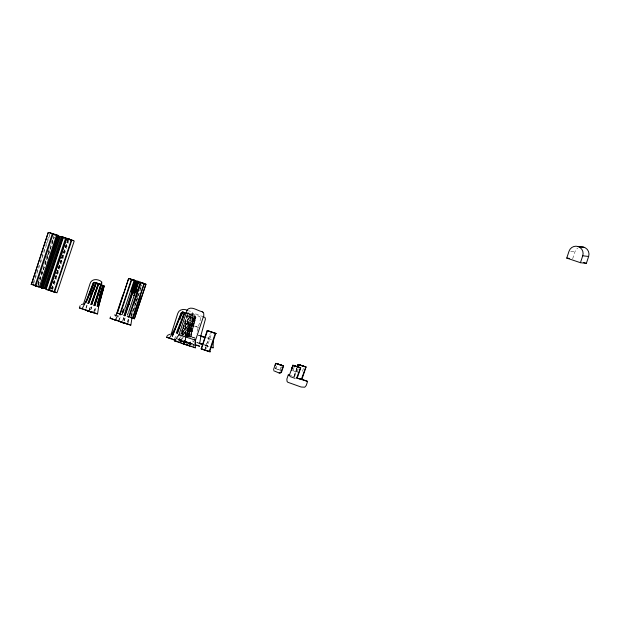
<?xml version="1.0" encoding="UTF-8"?>
<svg xmlns="http://www.w3.org/2000/svg" width="620" height="620" viewBox="0 0 620 620"><rect width="100%" height="100%" fill="white"/><g stroke="black" fill="none" stroke-linecap="round" stroke-linejoin="round"><path stroke-width="0.46" stroke-dasharray="3.1 2.33" d="M183.597 334.947L189.983 315.131L189.604 314.177L182.691 334.8M184.962 335.885L191.239 315.076L191.75 315.503L191.619 316.665L185.93 335.381M190.053 344.79L190.495 339.923M191.487 333.746L195.905 317.316L194.796 315.967L190.1 314.262M200.857 317.897L196.494 333.637M195.835 317.889L195.881 317.324M189.208 337.203L194.548 317.572L193.928 315.913L194.044 317.417L188.86 336.288M137.392 298.228L137.136 296.716M190.79 336.815L195.719 317.874L195.269 316.301L195.905 317.3M190.929 336.823L192.239 330.514M189.968 337.203L195.13 317.548L194.788 316.014L195.447 317.673L190.286 337.334M189.162 314.859L189.278 314.309L181.931 336.373M181.776 333.893L187.992 314.014L187.472 314.061L180.955 333.622M189.1 315.053L189.278 314.309M187.705 336.365L193.386 316.316L192.913 315.324L187.139 313.488M133.928 309.907L137.129 299.127M33.294 282.666L39.045 265.399M40.254 261.764L44.485 249.038M45.694 245.404L49.321 234.499M33.565 283.743L49.895 234.662M37.874 283.495L39.083 279.86M39.386 278.946L39.99 277.132M41.199 273.498L42.106 270.769M44.826 262.586L45.431 260.772M46.639 257.137L49.057 249.868M51.778 241.684L52.382 239.87M37.851 284.286L54.173 235.205M38.114 285.363L54.142 237.189M38.3 285.433L54.32 237.258M61.124 258.742L62.333 255.107M62.635 254.192L63.24 252.379M51.359 288.928L67.689 239.855M51.499 288.874L67.224 241.614M51.762 289.075L68.091 240.002M51.886 289.091L68.216 240.017M52.057 288.819L68.084 240.645M52.498 289.99L68.82 240.909M85.909 308.14L87.032 304.428M86.157 308.241L87.373 304.591M89.148 310.263L90.667 305.699M89.249 310.271L90.768 305.714M90.691 309.767L92.202 305.203M90.791 309.775L92.302 305.218M93.674 311.783L95.193 307.226M94.124 311.914L95.643 307.357M94.938 311.108L96.147 307.458M118.459 317.122L119.04 315.363M118.513 321.098L120.334 315.627M119.156 320.354L120.675 315.797M122.582 311.659L123.791 308.024M122.404 312.612L123.915 308.07M122.458 312.488L123.667 308.853M122.466 313.852L123.977 309.303M122.427 314.487L124.24 309.039M124.535 309.496L122.489 314.859M122.752 320.548L123.969 316.905M122.853 320.563L124.07 316.913M123.992 320.966L125.201 317.316M124.093 320.974L125.302 317.332M127.348 315.099L128.255 312.379M127.503 315.549L128.689 311.906M127.286 322.075L128.495 318.424M127.736 322.199L128.945 318.556M127.937 323.221L129.448 318.665M131.611 313.697L132.215 311.883M130.874 316.564L133.905 307.474M135.718 302.017L139.043 292.02M140.252 288.385L141.461 284.751M130.959 316.572L141.546 284.758M131.564 316.564L141.848 285.657M178.746 341.411L184.814 323.175M180.009 341.837L181.52 337.272M181.823 336.365L186.178 323.609M180.11 341.845L181.629 337.288M183.497 336.149L182.117 340.295L176.266 338.412L181.373 340.21L182.203 337.722M183.311 334.994L190.1 314.549M190.991 315.138L184.458 334.769L190.983 315.262M184.962 335.916L191.75 315.503M192.208 315.192L192.673 313.813M183.365 342.961L184.884 338.404M185.186 337.497L189.433 324.725L184.551 323.152M185.744 335.846L192.595 315.262C194.556 312.379 190.712 311.155 188.534 310.837M183.822 343.092L189.891 324.857L190.402 324.973L184.473 322.865M186.085 336.877L184.636 341.24L188.612 342.434M186.372 336.009L190.146 324.663L198.439 327.337M184.838 341.271L186.287 336.908M193.277 315.681L186.488 336.102L186 335.939M184.644 342.294L185.853 338.644M186.155 337.729L190.402 324.965M186.976 336.528L193.874 315.898M187.139 336.598L193.928 316.185M194.432 316.332L187.643 336.745L194.595 317.231M187.891 336.637L194.75 316.006M188.147 336.714L194.936 316.301M188.635 335.994L195.292 316.247M188.759 335.955L195.339 316.401M188.992 336.133L195.486 316.611M189.108 336.149L195.602 316.619M184.667 341.271L193.231 344.17L193.812 342.426M204.693 350.052L210.149 333.645M205.096 349.153L210.25 333.653M206.537 348.649L211.691 333.149M275.365 368.644L280.651 370.287L275.365 368.644L275.939 366.916M275.993 368.722L276.861 366.126M280.023 370.21L281.17 366.761M280.938 368.164L281.395 366.784M294.159 367.404L293.082 370.628L297.74 372.194M296.864 368.009L293.911 376.89L296.903 368.009M294.5 376.952L297.453 368.071M298.181 368.892L297.112 372.116L292.454 370.551M302.459 371.31L304.071 366.474M572.648 258.78L574.942 251.867A7.285 7.223 -83.3 0 1 577.755 248.14M182.799 327.585L187.449 314.092M194.517 316.471L187.643 336.745L194.626 317.006M182.528 328.375L180.683 333.661M181.505 333.932L188.286 314.332M182.048 334.234L185.884 326.322L190.565 314.061C193.928 311.705 198.609 315.812 202.391 316.324M180.443 336.978L178.994 339.404L193.889 344.588M174.274 338.791L176.46 335.683M194.014 338.59L195.106 337.032M178.909 339.341L193.866 344.038M207.367 345.913L204.174 344.898M570.733 251.371L574.942 251.867M181.373 340.21L182.117 340.295M187.31 312.534L199.322 316.363L200.849 317.882M193.719 344.301L193.239 344.17M192.89 340.992L193.673 341.202M194.533 337.954L180.591 333.382M193.858 345.441L192.789 345.138M198.353 335.094L199.803 335.529M185.837 335.87L187.69 336.451M211.56 339.776L206.747 338.264M180.575 333.064L194.889 337.908M290.454 375.503L291.757 375.898M191.913 344.875L187.411 343.449M177.591 339.675L193.843 345.162M209.025 346.696L203.577 344.945M196.718 342.116L198.423 342.659M292.749 376.208L294.392 376.728M189.658 314.193L187.457 313.387M183.977 341.884L180.033 340.69L189.263 343.79L184.558 342.077M186.775 343.248L185.473 342.821M188.805 342.496L193.727 344.224M184.814 342.596L182.853 341.946M179.839 341.411L181.149 341.845M179.87 341.581L180.459 341.783M187.527 313.534L192.603 315.239L192.727 316.084L187.945 332.367L187.302 336.319M198.749 327.592L190.208 324.71M186.07 323.601L189.891 324.857M206.724 337.784L211.552 339.473M204.848 344.774L209.513 346.386M182.203 341.728L177.615 340.124M204.554 344.844L207.367 345.89M198.447 343.209L196.742 342.612M199.818 335.908L198.369 335.381M193.688 341.504L192.456 340.985M189.178 344.689L189.627 344.875"/><path stroke-width="0.93" d="M102.37 285.75L102.091 284.844M194.998 345.697L195.192 339.047M175.902 341.209L174.6 340.923L195.285 347.828L195.548 340.225L203.825 315.355L203.662 313.115L202.879 312.17M211.281 347.378L213.102 347.82L213.296 341.171M91.031 304.358L91.652 304.56L92.954 300.816L98.448 283.851L91.031 304.358L98.022 283.96M101.223 285.107L94.457 305.435L95.503 301.646L100.913 284.681L101.029 286.153L94.984 305.652L93.953 305.265M199.88 342.596L201.074 334.87L205.445 319.013L204.956 317.425L202.934 316.526M97.573 313.697L98.681 306.621M130.882 324.896L131.99 317.828M98.836 304.156L99.177 302.645M100.083 298.453L100.882 295.755M101.959 292.167L102.765 289.478M100.037 299.437L103.525 287.773M48.236 232.485L31.357 284.433L48.236 232.485L54.18 234.414L53.552 234.19M56.513 235.282L39.339 287.106L35.022 285.789L52.258 233.98L56.59 235.306L55.816 235.034M35.758 286.053L52.994 234.244L52.258 233.98M58.358 235.499L57.497 235.22L40.455 287.099L41.145 287.316L58.358 235.499L55.312 234.345L56.172 234.616M41.346 287.974L58.582 236.174L59.636 236.344L60.264 236.561L43.044 288.377L41.346 287.974L43.028 288.37M42.269 288.285L59.505 236.483L60.272 236.569M45.09 288.618L44.191 288.315L61.411 236.499L63.101 236.902L45.872 288.711L45.097 288.618L62.333 236.809L63.101 236.902M63.325 237.561L66.371 238.731L49.135 290.54L46.089 289.377L63.325 237.576L64.185 237.847M66.642 238.592L71.757 240.397L54.521 292.198L49.406 290.416L66.635 238.607L67.208 238.778M68.518 239.103L68.006 238.948L74.222 241.025L56.986 292.826L50.856 290.788L51.282 290.912M89.443 311.442L79.383 307.923L80.112 305.722M101.897 282.829L101.324 284.549L94.488 282.317L93.202 282.829L87.133 298.701L84.677 303.901L83.436 304.219L89.985 283.844C91.318 278.38 98.317 278.667 101.804 281.992M90.04 294.957L94.201 282.457L94.651 282.457L93.504 283.58L87.746 298.979L85.878 302.521L93.256 283.479L94.201 282.457M89.141 302.661L95.666 283.061L96.263 283.1M93.783 290.377L95.852 284.146M91.652 304.56L98.634 284.185M100.657 284.944L93.883 305.257L94.984 305.652M101.037 284.518L101.61 282.798M99.603 295.368L102.874 285.347L103.145 286.797L97.518 306.427L97.139 306.319L98.069 302.444L102.835 285.673M97.642 302.537L103.207 285.804M100.014 297.995L103.68 286.967M100.099 298.003L103.85 285.634M117.002 320.61L110.066 318.238L110.523 316.859M115.785 316.216L122.876 294.903M120.032 314.014L117.133 313.061L128.627 278.527L132.579 279.814L132.176 279.667M117.374 313.162L128.627 278.527M131.308 279.527L131.797 279.705L120.311 314.239L119.815 314.069L131.308 279.527L134.183 280.403M124.767 308.566L134.183 280.403L133.711 280.24M131.169 291.26L134.796 280.356L133.346 279.767L135.369 280.542L131.44 292.353M135.524 280.984L136.648 281.255L125.163 315.789L124.651 315.727L124.031 315.526L135.524 280.984L136.633 281.24M124.651 315.727L136.137 281.193M133.478 293.02L137.407 281.209L137.919 281.271L138.539 281.472L134.61 293.291M133.99 293.082L137.919 281.271M134.091 293.229L138.028 281.418L138.539 281.472M133.897 295.67L134.501 293.849M128.712 311.914L138.686 281.922L139.128 282.061L140.717 282.697L129.231 317.231L127.201 316.456M134.183 295.709L134.788 293.888M135.935 292.105L136.842 289.377M128.65 317.045L140.143 282.511L138.686 281.922M133.633 304.428L140.895 282.596L141.275 282.728M144.305 283.805L143.925 283.689L132.44 318.231L132.82 318.339L144.305 283.805L140.817 282.573M134.85 315.743L141.205 296.654M145.948 284.224L134.377 318.75L145.948 284.224L142.15 282.945M176.002 340.713L166.679 337.28L167.137 335.901M186.294 313.201L182.916 312.069L181.296 312.472L174.987 328.267L171.88 334.149L171.143 334.265L177.777 313.371C179.033 309.21 184.326 308.466 187.682 310.55M179.94 319.346L182.303 312.248L182.931 312.216L181.707 313.271C168.764 344.588 169.686 343.472 181.389 313.147L182.303 312.248M181.73 315.038L182.613 312.372M177.483 333.405L184.272 312.992L184.783 312.914M204.693 350.052L201.151 348.843L207.134 330.538L216.24 333.576L207.522 330.731L201.399 348.944L209.219 351.579L215.287 333.343L212.094 332.25M206.034 350.486L209.669 351.711L215.737 333.475M273.575 369.574L275.644 363.351L283.627 365.901L275.637 363.382M275.14 365.451L275.598 364.064M280.969 372.062L283.41 365.885M281.526 372.124L283.596 365.909M289.742 375.294L288.246 374.953L286.866 379.091L287.029 381.315L287.75 382.238L301.088 387.012L304.753 387.213L306.21 385.531L307.59 381.385L301.584 379.122M289.517 374.929L292.911 365.281L300.716 367.807L297.461 377.487M292.911 365.281L291.997 368.048L293.097 365.304L300.685 367.784M291.532 370.597L292.997 366.203M297.197 367.118L298.081 364.452L306.063 367.001L301.894 379.44L296.321 377.906M297.577 366.544L298.267 364.475M297.763 366.567L298.453 364.498L306.032 366.978M296.91 377.417L300.499 367.792M301.343 379.378L305.846 366.986M580.359 247.039A7.285 7.223 -83.3 0 1 588.636 256.478L586.342 263.384L580.444 262.694L566.75 258.083L569.044 251.178A7.285 7.223 -83.3 0 1 578.189 246.574L584.087 247.264M580.444 262.694L582.738 255.781A7.285 7.223 -83.3 0 0 578.189 246.574M84.677 303.901L82.057 308.884M96.255 283.131L88.435 303.366L87.908 303.273L95.666 283.061M171.88 334.149L169.322 338.218M117.692 315.681L115.312 320.036L122.458 322.547M115.769 319.804L117.451 320.594M79.383 307.923L82.561 308.628M174.6 340.923L178.971 334.707L187.24 309.837C191.053 305.505 197.245 310.682 201.95 311.643M281.279 372.612L278.977 372.946L273.622 370.683M167.578 335.335L169.725 334.312M184.272 312.992L176.282 333.048L176.94 333.281L178.521 329.623L184.884 312.937M81.468 304.598L82.7 304.133M307.559 381.393L297.538 378.316M195.285 347.828L194.696 347.502M298.081 364.483L305.474 366.939M292.733 365.257L300.127 367.745M210.141 351.819L209.669 351.711M99.525 283.952L99.921 284.076M582.738 255.781L588.636 256.478M566.75 258.083L569.276 258.377M44.175 288.308L45.872 288.711M124.031 315.526L124.55 315.58M210.761 331.816L207.22 330.607M299.824 364.955L304.474 366.521M276.016 363.397L282.038 365.428M294.469 365.769L299.127 367.335M277.194 363.839L283.038 365.839M279.147 372.976L280.255 373.116M114.483 314.976L116.134 315.286M295.089 378.34L289.935 376.51M62.302 236.809L61.442 236.522M31 284.286L36.952 286.215M46.089 289.377L46.957 289.656M179.56 334.815L178.971 334.707L195.548 340.225L195.052 339.969M138.004 281.41L137.446 281.224M50.817 290.764L50.267 290.478L55.862 292.252M91.256 304.381L91.83 304.575M93.822 312.821L94.085 312.813M188.93 345.759L189.588 345.921L189.038 345.658M82.972 309.047L84.483 309.496M170.957 338.597L166.679 337.28M85.893 310.062L85.289 309.954M119.296 321.284L118.559 321.098L122.171 322.447M135.331 280.535L134.796 280.356M176.235 341.302L177.452 341.667M50.499 232.849L49.925 232.678L55.211 234.531L54.475 234.298M71.757 240.397L71.192 240.227L53.956 292.028L54.521 292.198M130.13 278.767L129.75 278.659L133.261 279.883L132.858 279.76M33.263 284.658L32.69 284.487L36.332 285.781M35.022 285.789L39.192 287.045M48.817 289.858L51.452 290.633M48.678 289.858L52.196 290.896M87.893 303.273L88.846 303.552M119.815 314.069L121.876 314.704M65.867 238.041L65.092 237.778L69.424 239.088L68.688 238.824M140.383 282.232L139.895 282.069L142.755 282.929L142.259 282.759M93.287 312.674L91.698 312.178M171.74 338.822L172.647 339.094M199.361 343.147L200.601 343.534M181.59 343.154L182.652 343.488M119.846 321.454L121.272 321.896M37.812 286.293L37.409 286.161M49.406 290.392L49.972 290.586M86.754 310.318L87.707 310.612M118.172 320.811L119.404 321.199M195.029 344.945L199.64 346.239L198.485 345.704M178.421 341.961L178.94 342.124M85.25 309.729L85.661 309.861M173.662 339.411L174.778 339.76M200.655 335.792L205.685 337.435M115.374 319.998L114.615 319.773L115.111 319.966M180.056 342.472L180.645 342.659M66.371 238.731L65.511 238.452L48.275 290.261L49.135 290.54M140.143 282.511L140.717 282.697M38.944 286.425L38.076 286.146L41.145 287.316M117.133 313.061L118.908 313.635M131.936 317.804L133.943 318.471L132.176 317.905M68.068 238.871L67.619 238.715L73.098 240.452M141.887 282.798L145.196 283.836M86.986 310.279L87.924 310.581M91.434 312.092L90.024 311.635M120.296 321.486L121.241 321.788M201.322 343.767L202.461 344.139M183.543 343.767L184.303 344.015M88.753 310.946L89.66 311.248M121.815 322.075L122.962 322.447M123.612 322.927L127.294 323.966M204.926 349.936L201.151 348.843M88.892 310.899L89.389 311.062M122.21 322.106L123.194 322.431M123.326 322.834L130.851 325.213L129.479 324.617M183.799 343.681L184.458 343.899M129.394 304.598L128.813 304.404M110.066 318.238L115.785 320.137M89.737 311.535L97.541 314.007L96.162 313.418M123.706 323.051L122.233 322.563M205.212 350.037L206.654 350.517M95.798 293.299L94.659 292.919M202.918 344.728L199.051 343.418M89.9 311.69L88.916 311.356M122.721 322.726L123.217 322.888M204.654 337.567L200.671 336.211M185.775 344.34L186.426 344.557M583.598 262.462L586.342 263.384M58.582 236.174L59.505 236.483M95.596 282.619L100.51 284.278M131.339 317.727L134.463 318.757M199.129 343.209L202.484 344.333M85.304 309.961L88.947 311.186L86.211 310.318M92.915 312.519L90.078 311.589L93.372 312.697M181.35 343.209L188.077 345.472M299.824 378.518L301.01 378.921M296.662 377.913L297.143 378.068M123.822 322.733L124.93 323.113M90.52 311.535L91.357 311.821M124.667 322.927L125.147 323.09M88.59 311.155L88.04 310.969M206.933 350.61L210.172 351.811M187.713 344.991L188.341 345.208M299.638 378.572L301.165 379.115M126.077 323.408L126.96 323.717M92.76 312.201L93.209 312.356M189.557 345.627L190.139 345.828M87.777 310.876L86.397 310.387M187.302 345.03L188.224 345.356M125.442 323.291L126.72 323.749M92.38 312.178L93.24 312.48M130.161 317.417L132.82 318.339M191.231 346.208L191.743 346.394M127.782 324.004L128.526 324.268M94.465 312.798L95.875 313.301M196.54 344.983L197.416 345.301M193.107 346.89L194.455 347.401M211.273 347.029L212.226 347.394M289.827 375.627L288.246 374.953M171.415 334.296L170.911 334.072M212.474 347.495L213.102 347.82M103.517 285.417L103.881 286.316M201.911 311.62L202.965 312.224M103.866 285.727L103.974 287.021L98.557 306.699L104.075 286.053M103.501 285.526L103.656 286.231M182.722 312.031A1.573 1.558 -83.3 0 1 183.303 312.108"/></g></svg>
